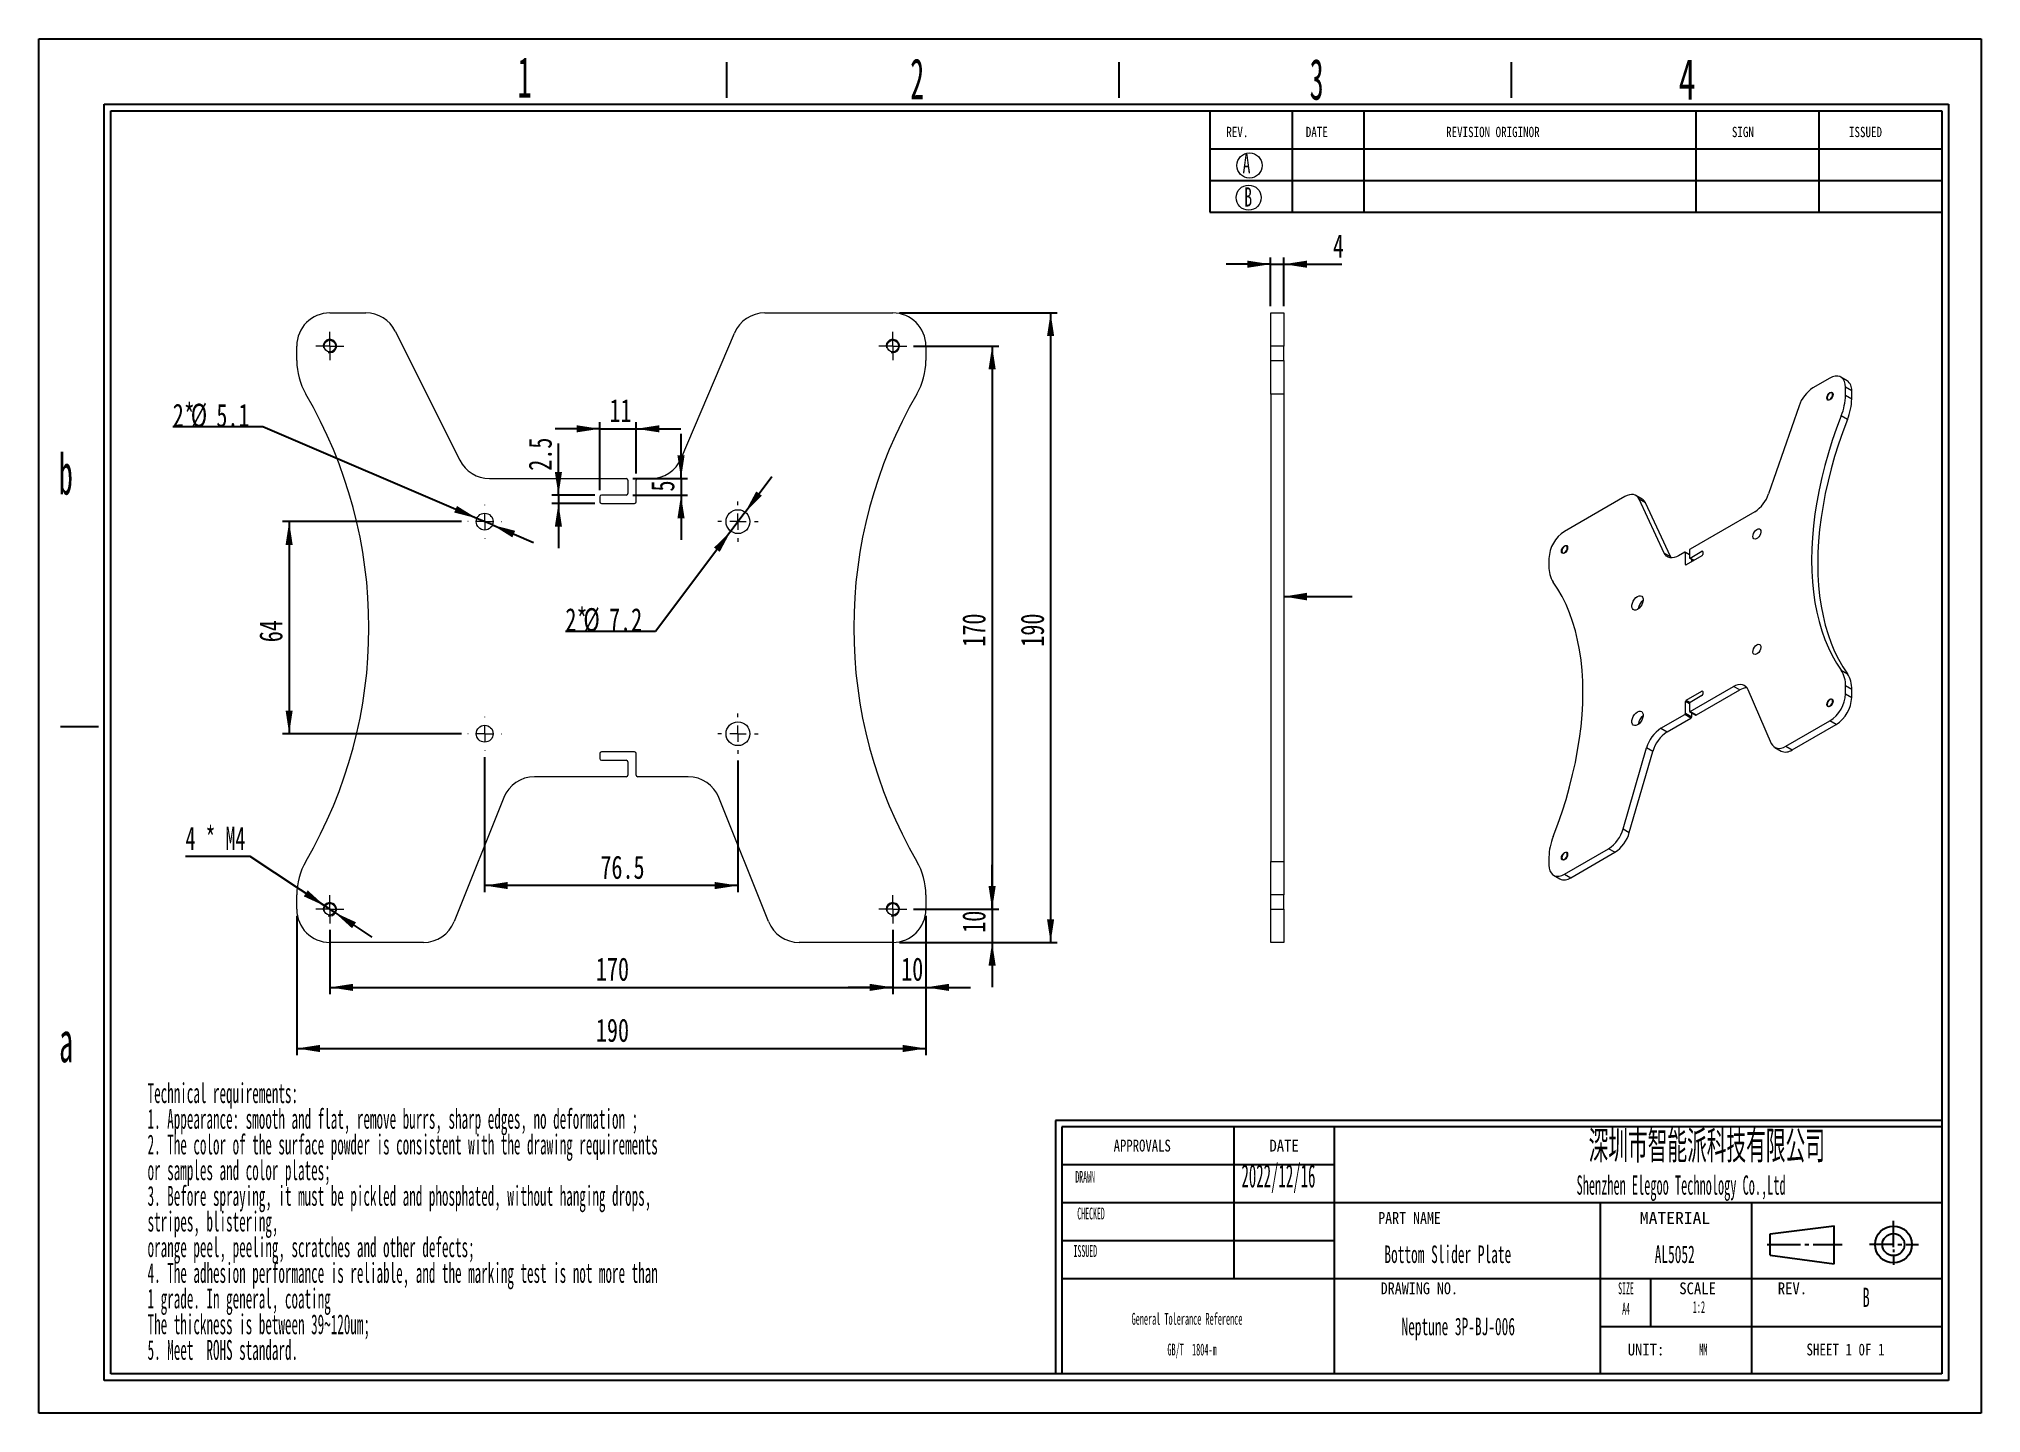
# Model space of a CAD drawing. Header units: millimetres. Extents: x 2 to 295, y 1 to 209.
import ezdxf

# ---------------------------------------------------------------- set-up
doc = ezdxf.new("R2010")
doc.units = ezdxf.units.MM
doc.linetypes.add('CENTER', pattern=[10.16, 6.35, -1.27, 1.27, -1.27])
doc.layers.add('DIM', color=5, linetype='Continuous')
doc.layers.add('SLD-0', color=179, linetype='Continuous')
doc.layers.add('中心线', color=1, linetype='CENTER', lineweight=15)
doc.styles.add('SLDTEXTSTYLE0', font='TXT', dxfattribs={"width": 0.484})
doc.styles.add('SLDTEXTSTYLE1', font='TXT', dxfattribs={"width": 0.56})
doc.styles.add('SLDTEXTSTYLE10', font='TXT', dxfattribs={"width": 1.089})
doc.styles.add('SLDTEXTSTYLE11', font='TXT', dxfattribs={"width": 0.56, "bigfont": 'bigfont'})
doc.styles.add('SLDTEXTSTYLE12', font='TXT', dxfattribs={"width": 0.805625})
doc.styles.add('SLDTEXTSTYLE13', font='TXT', dxfattribs={"width": 0.7})
doc.styles.add('SLDTEXTSTYLE14', font='TXT', dxfattribs={"width": 0.633333})
doc.styles.add('SLDTEXTSTYLE2', font='TXT', dxfattribs={"width": 0.469})
doc.styles.add('SLDTEXTSTYLE3', font='TXT', dxfattribs={"width": 0.40535})
doc.styles.add('SLDTEXTSTYLE4', font='TXT', dxfattribs={"width": 0.6})
doc.styles.add('SLDTEXTSTYLE5', font='TXT', dxfattribs={"width": 0.5025})
doc.styles.add('SLDTEXTSTYLE6', font='TXT', dxfattribs={"width": 0.9075})
doc.styles.add('SLDTEXTSTYLE7', font='TXT', dxfattribs={"width": 0.870455})
doc.styles.add('SLDTEXTSTYLE8', font='TXT', dxfattribs={"width": 0.7865})
doc.styles.add('SLDTEXTSTYLE9', font='TXT', dxfattribs={"width": 0.862222})
doc.dimstyles.new('SLDDIMSTYLE0', dxfattribs={"dimtxt": 3.5, "dimasz": 3.5, "dimexe": 0, "dimexo": 0.0625, "dimgap": 0.875, "dimtad": 2, "dimlfac": 2, "dimrnd": 1e-09, "dimzin": 12, "dimdsep": 46, "dimtxsty": 'SLDTEXTSTYLE2', "dimsah": 1, "dimcen": 0.09, "dimadec": 0, "dimazin": 3, "dimtfac": 1, "dimtofl": 0, "dimtmove": 0, "dimatfit": 3, "dimfxl": 0, "dimfrac": 2, "dimtolj": 1, "dimtzin": 12, "dimarcsym": 0})
doc.dimstyles.new('SLDDIMSTYLE1', dxfattribs={"dimtxt": 3.5, "dimasz": 3.5, "dimexe": 0, "dimexo": 0.0625, "dimgap": 0.875, "dimtad": 2, "dimlfac": 2, "dimrnd": 1e-09, "dimzin": 12, "dimdsep": 46, "dimtxsty": 'SLDTEXTSTYLE2', "dimsah": 1, "dimcen": 0.09, "dimadec": 0, "dimazin": 3, "dimtfac": 1, "dimtmove": 0, "dimatfit": 0, "dimfxl": 0, "dimfrac": 2, "dimtolj": 1, "dimtzin": 12, "dimarcsym": 0})
doc.dimstyles.new('SLDDIMSTYLE2', dxfattribs={"dimtxt": 3.5, "dimasz": 3.5, "dimexe": 0, "dimexo": 0.0625, "dimgap": 0.875, "dimtad": 0, "dimtih": 1, "dimtoh": 1, "dimlfac": 2, "dimrnd": 1e-09, "dimzin": 12, "dimdsep": 46, "dimtxsty": 'SLDTEXTSTYLE2', "dimsah": 1, "dimcen": 0, "dimadec": 0, "dimazin": 3, "dimtfac": 1, "dimtmove": 0, "dimatfit": 3, "dimfxl": 0, "dimfrac": 2, "dimtolj": 1, "dimtzin": 12, "dimarcsym": 0})
doc.dimstyles.new('SLDDIMSTYLE3', dxfattribs={"dimtxt": 3.5, "dimasz": 3.5, "dimexe": 0, "dimexo": 0.0625, "dimgap": 0.875, "dimtad": 0, "dimtih": 1, "dimtoh": 1, "dimlfac": 2, "dimrnd": 1e-09, "dimzin": 12, "dimdsep": 46, "dimtxsty": 'SLDTEXTSTYLE2', "dimsah": 1, "dimcen": 0, "dimadec": 0, "dimazin": 3, "dimtfac": 1, "dimtmove": 0, "dimatfit": 3, "dimfxl": 0, "dimfrac": 2, "dimtolj": 1, "dimtzin": 12, "dimarcsym": 0})
doc.dimstyles.new('SLDDIMSTYLE5', dxfattribs={"dimtxt": 0.18, "dimasz": 3.5, "dimexe": 0, "dimexo": 0.0625, "dimgap": 0, "dimtad": 0, "dimtih": 1, "dimtoh": 1, "dimdec": 0, "dimrnd": 1e-09, "dimzin": 0, "dimdsep": 46, "dimtxsty": 'Standard', "dimsah": 1, "dimcen": 0.09, "dimadec": 0, "dimazin": 0, "dimtfac": 3.5, "dimtdec": 0, "dimtofl": 0, "dimtmove": 0, "dimatfit": 3, "dimfxl": 0, "dimfrac": 2, "dimtolj": 1, "dimtzin": 0, "dimarcsym": 0})

# ---------------------------------------------------------------- blocks, each defined once
blk = doc.blocks.new('SW_NOTE_0')
at = {"layer": 'SLD-0', "color": 0, "char_height": 3, "attachment_point": 1, "style": 'SLDTEXTSTYLE0'}
for s, insert in [('Technical requirements:', (0, 3.87)), ('1. Appearance: smooth and flat, remove burrs, sharp edges, no deformation ;', (0, -0.01)), ('2. The color of the surface powder is consistent with the drawing requirements', (0, -3.88)), ('or samples and color plates;', (0, -7.76)), ('3. Before spraying, it must be pickled and phosphated, without hanging drops,', (0, -11.63)), ('stripes, blistering,', (0, -15.51)), ('orange peel, peeling, scratches and other defects;', (0, -19.38)), ('4. The adhesion performance is reliable, and the marking test is not more than', (0, -23.26)), ('1 grade. In general, coating', (0, -27.13)), ('The thickness is between 39~120um;', (0, -31.01)), ('5. Meet  ROHS standard.', (0, -34.88))]:
    blk.add_mtext(s, dxfattribs=dict(at, insert=insert))
blk = doc.blocks.new('SW_NOTE_1')
at = {"layer": 'SLD-0', "color": 0, "char_height": 1.7927, "attachment_point": 2, "style": 'SLDTEXTSTYLE0'}
for s, insert in [('General Tolerance Reference', (12.75, 2.31)), ('GB/T  1804-m', (13.51, -2.32))]:
    blk.add_mtext(s, dxfattribs=dict(at, insert=insert))
blk = doc.blocks.new('_D')
at = {"layer": 'DIM'}
for p, q in [((133.88, 162.32), (146.76, 162.32)), ((145.76, 162.32), (145.76, 77.32)), ((133.88, 77.32), (146.76, 77.32))]:
    blk.add_line(p, q, dxfattribs=at)
for points in [[(145.76, 162.32), (145.22, 158.82), (146.3, 158.82)], [(145.76, 77.32), (146.3, 80.82), (145.22, 80.82)]]:
    blk.add_solid(points, dxfattribs=at)
at = {"layer": 'DIM', "insert": (141.25, 116.95), "char_height": 3.5, "attachment_point": 1, "rotation": 90, "style": 'SLDTEXTSTYLE13'}
blk.add_mtext('170', dxfattribs=at)
blk = doc.blocks.new('_D_1')
at = {"layer": 'DIM'}
for p, q in [((45.76, 74.2), (45.76, 64.54)), ((130.76, 74.2), (130.76, 64.54)), ((45.76, 65.54), (130.76, 65.54))]:
    blk.add_line(p, q, dxfattribs=at)
for points in [[(45.76, 65.54), (49.26, 65), (49.26, 66.08)], [(130.76, 65.54), (127.26, 66.08), (127.26, 65)]]:
    blk.add_solid(points, dxfattribs=at)
at = {"layer": 'DIM', "insert": (85.93, 70.05), "char_height": 3.5, "attachment_point": 1, "style": 'SLDTEXTSTYLE13'}
blk.add_mtext('170', dxfattribs=at)
blk = doc.blocks.new('_D_2')
at = {"layer": 'DIM'}
for p, q in [((40.76, 76.32), (40.76, 55.32)), ((135.76, 76.32), (135.76, 55.32)), ((40.76, 56.32), (135.76, 56.32))]:
    blk.add_line(p, q, dxfattribs=at)
for points in [[(40.76, 56.32), (44.26, 55.78), (44.26, 56.86)], [(135.76, 56.32), (132.26, 56.86), (132.26, 55.78)]]:
    blk.add_solid(points, dxfattribs=at)
at = {"layer": 'DIM', "insert": (85.93, 60.83), "char_height": 3.5, "attachment_point": 1, "style": 'SLDTEXTSTYLE13'}
blk.add_mtext('190', dxfattribs=at)
blk = doc.blocks.new('_D_3')
at = {"layer": 'DIM'}
for p, q in [((131.76, 167.32), (155.59, 167.32)), ((154.59, 167.32), (154.59, 72.32)), ((131.76, 72.32), (155.59, 72.32))]:
    blk.add_line(p, q, dxfattribs=at)
for points in [[(154.59, 167.32), (154.05, 163.82), (155.13, 163.82)], [(154.59, 72.32), (155.13, 75.82), (154.05, 75.82)]]:
    blk.add_solid(points, dxfattribs=at)
at = {"layer": 'DIM', "insert": (150.08, 116.95), "char_height": 3.5, "attachment_point": 1, "rotation": 90, "style": 'SLDTEXTSTYLE13'}
blk.add_mtext('190', dxfattribs=at)
blk = doc.blocks.new('_D_4')
at = {"layer": 'DIM'}
for p, q in [((80.27, 139.82), (80.27, 147.59)), ((85.76, 139.82), (79.27, 139.82)), ((85.76, 138.57), (79.27, 138.57)), ((80.27, 139.82), (80.27, 138.57)), ((80.27, 138.57), (80.27, 131.84))]:
    blk.add_line(p, q, dxfattribs=at)
for points in [[(80.27, 139.82), (80.81, 143.32), (79.73, 143.32)], [(80.27, 138.57), (79.73, 135.07), (80.81, 135.07)]]:
    blk.add_solid(points, dxfattribs=at)
at = {"layer": 'DIM', "insert": (75.76, 143.5), "char_height": 3.5, "attachment_point": 1, "rotation": 90, "style": 'SLDTEXTSTYLE13'}
blk.add_mtext('2.5', dxfattribs=at)
blk = doc.blocks.new('_D_5')
at = {"layer": 'DIM'}
for p, q in [((135.76, 76.32), (135.76, 64.54)), ((130.76, 74.2), (130.76, 64.54)), ((130.76, 65.54), (124.03, 65.54)), ((130.76, 65.54), (135.76, 65.54)), ((135.76, 65.54), (142.49, 65.54))]:
    blk.add_line(p, q, dxfattribs=at)
for points in [[(130.76, 65.54), (127.26, 66.08), (127.26, 65)], [(135.76, 65.54), (139.26, 65), (139.26, 66.08)]]:
    blk.add_solid(points, dxfattribs=at)
at = {"layer": 'DIM', "insert": (132.03, 70.05), "char_height": 3.5, "attachment_point": 1, "style": 'SLDTEXTSTYLE13'}
blk.add_mtext('10', dxfattribs=at)
blk = doc.blocks.new('_D_6')
at = {"layer": 'DIM'}
for p, q in [((145.76, 77.32), (145.76, 84.05)), ((133.88, 77.32), (146.76, 77.32)), ((145.76, 77.32), (145.76, 72.32)), ((131.76, 72.32), (146.76, 72.32)), ((145.76, 72.32), (145.76, 65.59))]:
    blk.add_line(p, q, dxfattribs=at)
for points in [[(145.76, 77.32), (146.3, 80.82), (145.22, 80.82)], [(145.76, 72.32), (145.22, 68.82), (146.3, 68.82)]]:
    blk.add_solid(points, dxfattribs=at)
at = {"layer": 'DIM', "insert": (141.25, 73.78), "char_height": 3.5, "attachment_point": 1, "rotation": 90, "style": 'SLDTEXTSTYLE13'}
blk.add_mtext('10', dxfattribs=at)
blk = doc.blocks.new('_D_7')
at = {"layer": 'DIM'}
for p, q in [((86.51, 149.83), (79.78, 149.83)), ((86.51, 140.57), (86.51, 150.83)), ((86.51, 149.83), (92.01, 149.83)), ((92.01, 143.07), (92.01, 150.83)), ((92.01, 149.83), (98.74, 149.83))]:
    blk.add_line(p, q, dxfattribs=at)
for points in [[(86.51, 149.83), (83.01, 150.37), (83.01, 149.29)], [(92.01, 149.83), (95.51, 149.29), (95.51, 150.37)]]:
    blk.add_solid(points, dxfattribs=at)
at = {"layer": 'DIM', "insert": (87.98, 154.34), "char_height": 3.5, "attachment_point": 1, "style": 'SLDTEXTSTYLE13'}
blk.add_mtext('11', dxfattribs=at)
blk = doc.blocks.new('_D_8')
at = {"layer": 'DIM'}
for p, q in [((98.78, 142.32), (98.78, 149.05)), ((91.51, 142.32), (99.78, 142.32)), ((98.78, 142.32), (98.78, 139.82)), ((91.51, 139.82), (99.78, 139.82)), ((98.78, 139.82), (98.78, 133.09))]:
    blk.add_line(p, q, dxfattribs=at)
for points in [[(98.78, 142.32), (99.32, 145.82), (98.24, 145.82)], [(98.78, 139.82), (98.24, 136.32), (99.32, 136.32)]]:
    blk.add_solid(points, dxfattribs=at)
at = {"layer": 'DIM', "insert": (94.27, 140.37), "char_height": 3.5, "attachment_point": 1, "rotation": 90, "style": 'SLDTEXTSTYLE13'}
blk.add_mtext('5', dxfattribs=at)
blk = doc.blocks.new('_D_9')
at = {"layer": 'DIM'}
for p, q in [((33.72, 85.28), (23.96, 85.28)), ((45.03, 77.8), (33.72, 85.28)), ((46.49, 76.84), (45.03, 77.8)), ((46.49, 76.84), (52.1, 73.13))]:
    blk.add_line(p, q, dxfattribs=at)
for points in [[(45.03, 77.8), (42.41, 80.18), (41.81, 79.28)], [(46.49, 76.84), (49.11, 74.46), (49.71, 75.36)]]:
    blk.add_solid(points, dxfattribs=at)
at = {"layer": 'DIM', "insert": (23.96, 89.79), "char_height": 3.5, "attachment_point": 1, "style": 'SLDTEXTSTYLE14'}
blk.add_mtext('4 * M4', dxfattribs=at)
blk = doc.blocks.new('_D_10')
at = {"layer": 'DIM'}
for p, q in [((65.61, 135.82), (38.61, 135.82)), ((39.61, 135.82), (39.61, 103.82)), ((65.61, 103.82), (38.61, 103.82))]:
    blk.add_line(p, q, dxfattribs=at)
for points in [[(39.61, 135.82), (39.07, 132.32), (40.14, 132.32)], [(39.61, 103.82), (40.14, 107.32), (39.07, 107.32)]]:
    blk.add_solid(points, dxfattribs=at)
at = {"layer": 'DIM', "insert": (35.09, 117.63), "char_height": 3.5, "attachment_point": 1, "rotation": 90, "style": 'SLDTEXTSTYLE13'}
blk.add_mtext('64', dxfattribs=at)
blk = doc.blocks.new('_D_11')
at = {"layer": 'DIM'}
for p, q in [((69.13, 100.3), (69.13, 79.91)), ((107.38, 99.77), (107.38, 79.91)), ((107.38, 80.91), (69.13, 80.91))]:
    blk.add_line(p, q, dxfattribs=at)
for points in [[(69.13, 80.91), (72.63, 80.37), (72.63, 81.45)], [(107.38, 80.91), (103.88, 81.45), (103.88, 80.37)]]:
    blk.add_solid(points, dxfattribs=at)
at = {"layer": 'DIM', "insert": (86.61, 85.42), "char_height": 3.5, "attachment_point": 1, "style": 'SLDTEXTSTYLE13'}
blk.add_mtext('76.5', dxfattribs=at)
blk = doc.blocks.new('_D_12')
at = {"layer": 'DIM'}
for p, q in [((35.65, 150.11), (22.03, 150.11)), ((67.96, 136.32), (35.65, 150.11)), ((70.31, 135.32), (67.96, 136.32)), ((70.31, 135.32), (76.5, 132.68))]:
    blk.add_line(p, q, dxfattribs=at)
for points in [[(67.96, 136.32), (64.95, 138.19), (64.53, 137.2)], [(70.31, 135.32), (73.31, 133.45), (73.74, 134.44)]]:
    blk.add_solid(points, dxfattribs=at)
at = {"layer": 'DIM', "char_height": 3.5, "attachment_point": 1, "style": 'SLDTEXTSTYLE13'}
for s, insert in [('2*', (22.03, 153.62)), ('%%c', (24.75, 153.62)), ('5.1', (28.62, 153.62))]:
    blk.add_mtext(s, dxfattribs=dict(at, insert=insert))
blk = doc.blocks.new('_D_13')
at = {"layer": 'DIM'}
for p, q in [((108.46, 137.26), (112.51, 142.64)), ((108.46, 137.26), (106.3, 134.38)), ((106.3, 134.38), (94.94, 119.26)), ((94.94, 119.26), (81.32, 119.26))]:
    blk.add_line(p, q, dxfattribs=at)
for points in [[(108.46, 137.26), (111, 139.74), (110.14, 140.38)], [(106.3, 134.38), (103.77, 131.91), (104.63, 131.26)]]:
    blk.add_solid(points, dxfattribs=at)
at = {"layer": 'DIM', "char_height": 3.5, "attachment_point": 1, "style": 'SLDTEXTSTYLE13'}
for s, insert in [('2*', (81.32, 122.77)), ('%%c', (84.04, 122.77)), ('7.2', (87.91, 122.77))]:
    blk.add_mtext(s, dxfattribs=dict(at, insert=insert))
blk = doc.blocks.new('SW_CENTERMARKSYMBOL_0')
at = {"layer": '中心线', "color": 0}
for p, q in [((-1.25, 0), (-2.125, 0)), ((0, 0), (-1.25, 0)), ((0, 1.25), (0, 2.125)), ((0, 0), (0, 1.25)), ((0, 0), (0, -1.25)), ((0, 0), (1.25, 0)), ((1.25, 0), (2.125, 0)), ((0, -1.25), (0, -2.125))]:
    blk.add_line(p, q, dxfattribs=at)
blk = doc.blocks.new('SW_CENTERMARKSYMBOL_1')
at = {"layer": '中心线', "color": 0}
for p, q in [((-1.25, 0), (-2.125, 0)), ((0, 0), (-1.25, 0)), ((0, 1.25), (0, 2.125)), ((0, 0), (0, 1.25)), ((0, 0), (0, -1.25)), ((0, 0), (1.25, 0)), ((1.25, 0), (2.125, 0)), ((0, -1.25), (0, -2.125))]:
    blk.add_line(p, q, dxfattribs=at)
blk = doc.blocks.new('SW_CENTERMARKSYMBOL_2')
at = {"layer": '中心线', "color": 0}
for p, q in [((-1.25, 0), (-2.125, 0)), ((0, 0), (-1.25, 0)), ((0, 1.25), (0, 2.125)), ((0, 0), (0, 1.25)), ((0, 0), (0, -1.25)), ((0, 0), (1.25, 0)), ((1.25, 0), (2.125, 0)), ((0, -1.25), (0, -2.125))]:
    blk.add_line(p, q, dxfattribs=at)
blk = doc.blocks.new('SW_CENTERMARKSYMBOL_3')
at = {"layer": '中心线', "color": 0}
for p, q in [((-1.25, 0), (-2.125, 0)), ((0, 0), (-1.25, 0)), ((0, 1.25), (0, 2.125)), ((0, 0), (0, 1.25)), ((0, 0), (0, -1.25)), ((0, 0), (1.25, 0)), ((1.25, 0), (2.125, 0)), ((0, -1.25), (0, -2.125))]:
    blk.add_line(p, q, dxfattribs=at)
blk = doc.blocks.new('SW_CENTERMARKSYMBOL_4')
at = {"layer": '中心线', "color": 0}
for p, q in [((-2.5, 0), (-2.525, 0)), ((0, 0), (-1.25, 0)), ((0, 2.5), (0, 2.525)), ((0, 0), (0, 1.25)), ((0, 0), (0, -1.25)), ((0, 0), (1.25, 0)), ((2.5, 0), (2.525, 0)), ((0, -2.5), (0, -2.525))]:
    blk.add_line(p, q, dxfattribs=at)
blk = doc.blocks.new('SW_CENTERMARKSYMBOL_5')
at = {"layer": '中心线', "color": 0}
for p, q in [((-2.5, 0), (-2.525, 0)), ((0, 0), (-1.25, 0)), ((0, 2.5), (0, 2.525)), ((0, 0), (0, 1.25)), ((0, 0), (0, -1.25)), ((0, 0), (1.25, 0)), ((2.5, 0), (2.525, 0)), ((0, -2.5), (0, -2.525))]:
    blk.add_line(p, q, dxfattribs=at)
blk = doc.blocks.new('SW_CENTERMARKSYMBOL_6')
at = {"layer": '中心线', "color": 0}
for p, q in [((0, 2.5), (0, 3.05)), ((-2.5, 0), (-3.05, 0)), ((0, 0), (-1.25, 0)), ((0, 0), (0, 1.25)), ((0, 0), (0, -1.25)), ((0, 0), (1.25, 0)), ((2.5, 0), (3.05, 0)), ((0, -2.5), (0, -3.05))]:
    blk.add_line(p, q, dxfattribs=at)
blk = doc.blocks.new('SW_CENTERMARKSYMBOL_7')
at = {"layer": '中心线', "color": 0}
for p, q in [((0, 2.5), (0, 3.05)), ((-2.5, 0), (-3.05, 0)), ((0, 0), (-1.25, 0)), ((0, 0), (0, 1.25)), ((0, 0), (0, -1.25)), ((0, 0), (1.25, 0)), ((2.5, 0), (3.05, 0)), ((0, -2.5), (0, -3.05))]:
    blk.add_line(p, q, dxfattribs=at)
blk = doc.blocks.new('_D_14')
at = {"layer": 'DIM'}
for p, q in [((187.82, 174.67), (181.09, 174.67)), ((187.82, 168.32), (187.82, 175.67)), ((187.82, 174.67), (189.82, 174.67)), ((189.82, 168.32), (189.82, 175.67)), ((189.82, 174.67), (198.58, 174.67))]:
    blk.add_line(p, q, dxfattribs=at)
for points in [[(187.82, 174.67), (184.32, 175.21), (184.32, 174.13)], [(189.82, 174.67), (193.32, 174.13), (193.32, 175.21)]]:
    blk.add_solid(points, dxfattribs=at)
at = {"layer": 'DIM', "insert": (197.22, 179.18), "char_height": 3.5, "attachment_point": 1, "style": 'SLDTEXTSTYLE13'}
blk.add_mtext('4', dxfattribs=at)

msp = doc.modelspace()

# ---------------------------------------------------------------- linework, layer by layer
at = {"color": 7, "linetype": 'Continuous', "lineweight": 15}
for p, q in [((45.7588, 167.3211), (51.1686, 167.3211)), ((111.4416, 167.3211), (130.7588, 167.3211)), ((187.8218, 167.3211), (189.8218, 167.3211)), ((187.8218, 162.3211), (187.8218, 167.3211)), ((189.8218, 167.3211), (189.8218, 162.3211)), ((55.6408, 164.5572), (65.3768, 145.0851)), ((98.8026, 145.3654), (106.84, 164.2768)), ((40.7588, 160.1211), (40.7588, 162.3211)), ((135.7588, 162.3211), (135.7588, 160.1211)), ((189.8218, 162.3211), (187.8218, 162.3211)), ((187.8218, 160.1211), (187.8218, 162.3211)), ((189.8218, 160.1211), (189.8218, 162.3211)), ((187.8218, 160.1211), (189.8218, 160.1211)), ((187.8218, 155.0836), (187.8218, 160.1211)), ((189.8218, 160.1211), (189.8218, 155.0836)), ((272.2648, 157.4727), (269.7146, 156.0005)), ((274.8742, 157.0934), (273.9314, 157.6377)), ((274.6218, 154.914), (274.6218, 156.1116)), ((275.5647, 155.5673), (274.6218, 156.1116)), ((275.5647, 154.3697), (275.5647, 155.5673)), ((189.8218, 155.0836), (187.8218, 155.0836)), ((187.8218, 155.0836), (187.8218, 84.5586)), ((189.8218, 155.0836), (189.8218, 84.5586)), ((267.6064, 153.2789), (263.0168, 140.0295)), ((274.6218, 154.914), (275.5647, 154.3697)), ((274.9228, 151.257), (273.98, 151.8012)), ((69.849, 142.3211), (90.5088, 142.3211)), ((90.7588, 142.0711), (90.7588, 140.0711)), ((92.0088, 138.8211), (92.0088, 142.0711)), ((92.2588, 142.3211), (94.201, 142.3211)), ((86.5088, 139.5711), (86.5088, 138.8211)), ((90.5088, 139.8211), (86.7588, 139.8211)), ((86.7588, 138.5711), (91.7588, 138.5711)), ((241.3016, 139.598), (232.1954, 134.3411)), ((243.911, 139.2188), (242.9682, 139.763)), ((247.2597, 131.0857), (243.4709, 139.1931)), ((244.4137, 138.6488), (243.4709, 139.1931)), ((248.2025, 130.5415), (244.4137, 138.6488)), ((260.9086, 137.3079), (251.1695, 131.6856)), ((229.8384, 130.2586), (229.8384, 129.061)), ((247.2597, 131.0857), (248.2025, 130.5415)), ((248.2025, 130.5415), (248.3019, 130.3615)), ((250.3445, 131.2093), (249.429, 130.6808)), ((251.0516, 130.8575), (250.4278, 131.2176)), ((250.4624, 129.3721), (250.4624, 131.1413)), ((252.9372, 130.6647), (250.5802, 129.3041)), ((251.0516, 131.4815), (251.0516, 130.3927)), ((251.0861, 130.3164), (251.71, 129.9563)), ((251.1695, 130.3247), (252.9372, 131.3452)), ((251.4052, 129.7803), (251.4052, 130.1323)), ((253.0551, 131.2771), (253.0551, 130.8689)), ((273.98, 113.4102), (274.9228, 112.8659)), ((250.4624, 106.9172), (250.4624, 108.6864)), ((250.5802, 108.8905), (252.9372, 110.2512)), ((251.1695, 107.1894), (257.7054, 110.9625)), ((252.9372, 109.5708), (251.1695, 108.5503)), ((252.1123, 106.6451), (258.6482, 110.4182)), ((253.0551, 110.1832), (253.0551, 109.7749)), ((258.6482, 110.4182), (257.7054, 110.9625)), ((259.8939, 110.5149), (263.4226, 102.3649)), ((274.6218, 109.8409), (274.6218, 111.0385)), ((275.5647, 110.4942), (274.6218, 111.0385)), ((274.6218, 109.8409), (275.5647, 109.2966)), ((275.5647, 109.2966), (275.5647, 110.4942)), ((246.7548, 104.6408), (250.3445, 106.7131)), ((247.6977, 104.0966), (251.2873, 106.1688)), ((251.2873, 106.1688), (250.3445, 106.7131)), ((250.4624, 106.9172), (251.4052, 106.373)), ((251.0516, 108.3461), (251.0516, 107.2574)), ((251.0861, 107.1811), (252.029, 106.6368)), ((251.1695, 107.1894), (252.1123, 106.6451)), ((251.4052, 106.373), (251.4052, 106.9969)), ((265.611, 101.9173), (272.2648, 105.7584)), ((273.2076, 105.2142), (272.2648, 105.7584)), ((246.7548, 104.6408), (247.6977, 104.0966)), ((266.5538, 101.373), (273.2076, 105.2142)), ((86.5088, 100.8211), (86.5088, 100.0711)), ((91.7588, 101.0711), (86.7588, 101.0711)), ((86.7588, 99.8211), (90.5088, 99.8211)), ((92.0088, 97.5711), (92.0088, 100.8211)), ((241.0377, 89.4423), (244.5664, 101.6665)), ((241.9805, 88.8981), (245.5092, 101.1223)), ((245.5092, 101.1223), (244.5664, 101.6665)), ((263.9445, 101.7522), (264.8873, 101.208)), ((265.611, 101.9173), (266.5538, 101.373)), ((90.5088, 97.3211), (76.644, 97.3211)), ((90.7588, 99.5711), (90.7588, 97.5711)), ((99.8736, 97.3211), (92.2588, 97.3211)), ((72.0016, 94.1781), (64.516, 75.4642)), ((112.0016, 75.4642), (104.516, 94.1781)), ((241.0377, 89.4423), (241.9805, 88.8981)), ((229.8384, 85.1856), (229.8384, 83.988)), ((232.1954, 82.6269), (238.8492, 86.468)), ((233.1382, 82.0826), (239.792, 85.9237)), ((239.792, 85.9237), (238.8492, 86.468)), ((187.8218, 84.5586), (189.8218, 84.5586)), ((187.8218, 79.5211), (187.8218, 84.5586)), ((189.8218, 84.5586), (189.8218, 79.5211)), ((230.5289, 82.4618), (231.4717, 81.9176)), ((232.1954, 82.6269), (233.1382, 82.0826)), ((40.7588, 77.3211), (40.7588, 79.5211)), ((135.7588, 79.5211), (135.7588, 77.3211)), ((189.8218, 79.5211), (187.8218, 79.5211)), ((187.8218, 77.3211), (187.8218, 79.5211)), ((189.8218, 77.3211), (189.8218, 79.5211)), ((187.8218, 77.3211), (189.8218, 77.3211)), ((187.8218, 72.3211), (187.8218, 77.3211)), ((189.8218, 77.3211), (189.8218, 72.3211)), ((59.8736, 72.3211), (45.7588, 72.3211)), ((130.7588, 72.3211), (116.644, 72.3211)), ((189.8218, 72.3211), (187.8218, 72.3211))]:
    msp.add_line(p, q, dxfattribs=at)
at = {"color": 8, "linetype": 'Continuous', "lineweight": 15}
for p, q in [((251.0516, 130.8011), (250.4624, 131.1413)), ((250.4624, 129.3721), (250.5802, 129.3041)), ((251.1695, 130.3247), (251.7588, 129.9845)), ((253.0551, 131.2772), (252.9372, 131.3452)), ((251.0516, 108.3462), (250.4624, 108.6864)), ((250.5802, 108.8905), (251.1696, 108.5503)), ((253.0551, 110.1832), (252.9372, 110.2512))]:
    msp.add_line(p, q, dxfattribs=at)
at = {"color": 7, "linetype": 'Continuous', "lineweight": 15, "flags": 128}
for points in [[(274.6218, 156.1116), (274.586, 156.5635), (274.4797, 156.9604), (274.3061, 157.2902), (274.0704, 157.5428), (273.7799, 157.7105), (273.4433, 157.7884), (273.071, 157.7739), (272.6741, 157.6676), (272.2648, 157.4727)], [(272.2648, 154.2746), (272.4227, 154.4019), (272.5565, 154.5824), (272.6459, 154.7886), (272.6773, 154.989), (272.6459, 155.1531), (272.5565, 155.2561), (272.4227, 155.2821), (272.2648, 155.2272), (272.107, 155.0998), (271.9732, 154.9193), (271.8837, 154.7132), (271.8523, 154.5128), (271.8837, 154.3486), (271.9732, 154.2457), (272.107, 154.2197), (272.2648, 154.2746)], [(273.98, 151.8012), (273.2765, 149.9288), (272.6295, 148.0548), (272.0404, 146.1826), (271.5101, 144.3161), (271.0397, 142.4587), (270.6303, 140.6141), (270.2824, 138.7858), (269.9969, 136.9775), (269.7743, 135.1925), (269.6149, 133.4343), (269.5192, 131.7064), (269.4873, 130.0121), (269.5192, 128.3547), (269.6149, 126.7373), (269.7743, 125.1631), (269.9969, 123.6352), (270.2824, 122.1565), (270.6303, 120.7298), (271.0397, 119.358), (271.5101, 118.0436), (272.0404, 116.7893), (272.6295, 115.5975), (273.2765, 114.4704), (273.98, 113.4102)], [(274.9228, 151.257), (274.2193, 149.3846), (273.5724, 147.5105), (272.9832, 145.6383), (272.4529, 143.7718), (271.9826, 141.9144), (271.5731, 140.0698), (271.2252, 138.2415), (270.9397, 136.4332), (270.7171, 134.6482), (270.5577, 132.8901), (270.462, 131.1622), (270.4301, 129.4678), (270.462, 127.8104), (270.5577, 126.193), (270.7171, 124.6188), (270.9397, 123.0909), (271.2252, 121.6122), (271.5731, 120.1855), (271.9826, 118.8137), (272.4529, 117.4994), (272.9832, 116.2451), (273.5724, 115.0532), (274.2193, 113.9261), (274.9228, 112.8659)], [(243.4709, 139.1931), (243.3135, 139.4556), (243.1133, 139.6632), (242.8745, 139.8114), (242.6021, 139.897), (242.3021, 139.9182), (241.9807, 139.8746), (241.6448, 139.7671), (241.3016, 139.598)], [(232.1954, 131.143), (232.3533, 131.2704), (232.4871, 131.4509), (232.5765, 131.657), (232.6079, 131.8574), (232.5765, 132.0216), (232.4871, 132.1245), (232.3533, 132.1505), (232.1954, 132.0956), (232.0376, 131.9682), (231.9038, 131.7877), (231.8144, 131.5816), (231.783, 131.3812), (231.8144, 131.217), (231.9038, 131.1141), (232.0376, 131.0881), (232.1954, 131.143)], [(261.2457, 134.6582), (261.4409, 134.7333), (261.6149, 134.725), (261.7489, 134.6342), (261.8284, 134.4709), (261.8447, 134.2526), (261.7962, 134.0031), (261.6879, 133.7493), (261.5318, 133.5189), (261.3447, 133.3367), (261.1468, 133.2224), (260.9597, 133.1886), (260.8035, 133.2388), (260.6953, 133.3676), (260.6468, 133.561), (260.6631, 133.7982), (260.7426, 134.0533), (260.8766, 134.2987), (261.0506, 134.5079), (261.2457, 134.6582)], [(249.429, 130.6808), (249.0858, 130.5117), (248.7499, 130.4042), (248.4285, 130.3606), (248.1285, 130.3818), (247.8561, 130.4675), (247.6173, 130.6156), (247.4171, 130.8232), (247.2597, 131.0857)], [(230.4802, 88.2983), (231.1837, 90.1707), (231.8307, 92.0448), (232.4199, 93.9169), (232.9502, 95.7835), (233.4205, 97.6409), (233.83, 99.4855), (234.1778, 101.3137), (234.4633, 103.1221), (234.686, 104.9071), (234.8453, 106.6652), (234.941, 108.3931), (234.973, 110.0874), (234.941, 111.7449), (234.8453, 113.3623), (234.686, 114.9364), (234.4633, 116.4644), (234.1778, 117.9431), (233.83, 119.3697), (233.4205, 120.7416), (232.9502, 122.0559), (232.4199, 123.3102), (231.8307, 124.5021), (231.1837, 125.6292), (230.4802, 126.6893)], [(243.2145, 124.5348), (243.4536, 124.6331), (243.6733, 124.6441), (243.8558, 124.5668), (243.9864, 124.4076), (244.0544, 124.1792), (244.0544, 123.9004), (243.9864, 123.5935), (243.8558, 123.2835), (243.6733, 122.9955), (243.4536, 122.7528), (243.2145, 122.5751), (242.9755, 122.4768), (242.7558, 122.4658), (242.5732, 122.5431), (242.4427, 122.7023), (242.3746, 122.9306), (242.3746, 123.2095), (242.4427, 123.5164), (242.5732, 123.8264), (242.7558, 124.1144), (242.9755, 124.3571), (243.2145, 124.5348)], [(261.2457, 117.2387), (261.4409, 117.3137), (261.6149, 117.3054), (261.7489, 117.2147), (261.8284, 117.0513), (261.8447, 116.8331), (261.7962, 116.5836), (261.6879, 116.3298), (261.5318, 116.0993), (261.3447, 115.9171), (261.1468, 115.8029), (260.9597, 115.7691), (260.8035, 115.8193), (260.6953, 115.9481), (260.6468, 116.1415), (260.6631, 116.3786), (260.7426, 116.6337), (260.8766, 116.8792), (261.0506, 117.0884), (261.2457, 117.2387)], [(257.7054, 110.9625), (258.0548, 111.1341), (258.3965, 111.2418), (258.7229, 111.2832), (259.0268, 111.2573), (259.3016, 111.1648), (259.541, 111.0077), (259.7399, 110.7895), (259.8939, 110.5149)], [(272.2648, 108.0039), (272.4227, 108.1313), (272.5565, 108.3118), (272.6459, 108.5179), (272.6773, 108.7183), (272.6459, 108.8825), (272.5565, 108.9854), (272.4227, 109.0114), (272.2648, 108.9565), (272.107, 108.8292), (271.9732, 108.6487), (271.8837, 108.4425), (271.8523, 108.2421), (271.8837, 108.078), (271.9732, 107.975), (272.107, 107.949), (272.2648, 108.0039)], [(243.2145, 107.1153), (243.4536, 107.2136), (243.6733, 107.2245), (243.8558, 107.1473), (243.9864, 106.988), (244.0544, 106.7597), (244.0544, 106.4808), (243.9864, 106.1739), (243.8558, 105.8639), (243.6733, 105.5759), (243.4536, 105.3332), (243.2145, 105.1556), (242.9755, 105.0572), (242.7558, 105.0463), (242.5732, 105.1235), (242.4427, 105.2828), (242.3746, 105.5111), (242.3746, 105.79), (242.4427, 106.0969), (242.5732, 106.4069), (242.7558, 106.6949), (242.9755, 106.9376), (243.2145, 107.1153)], [(263.4226, 102.3649), (263.5765, 102.0903), (263.7754, 101.872), (264.0149, 101.7149), (264.2896, 101.6224), (264.5935, 101.5966), (264.9199, 101.6379), (265.2616, 101.7456), (265.611, 101.9173)], [(232.1954, 84.8724), (232.3533, 84.9997), (232.4871, 85.1802), (232.5765, 85.3864), (232.6079, 85.5868), (232.5765, 85.7509), (232.4871, 85.8538), (232.3533, 85.8798), (232.1954, 85.825), (232.0376, 85.6976), (231.9038, 85.5171), (231.8144, 85.311), (231.783, 85.1105), (231.8144, 84.9464), (231.9038, 84.8435), (232.0376, 84.8175), (232.1954, 84.8724)], [(229.8384, 83.988), (229.8742, 83.536), (229.9806, 83.1391), (230.1542, 82.8094), (230.3899, 82.5568), (230.6804, 82.389), (231.0169, 82.3112), (231.3893, 82.3256), (231.7861, 82.4319), (232.1954, 82.6269)]]:
    msp.add_lwpolyline(points, dxfattribs=at)
at = {"color": 7, "linetype": 'Continuous', "lineweight": 0, "flags": 128}
for points in [[(271.7934, 154.4787), (271.8293, 154.7078), (271.9315, 154.9434), (272.0844, 155.1497), (272.2648, 155.2952), (272.4452, 155.3579), (272.5982, 155.3282), (272.7003, 155.2106), (272.7362, 155.023), (272.7003, 154.794), (272.5982, 154.5584), (272.4452, 154.3521), (272.2648, 154.2065), (272.0844, 154.1438), (271.9315, 154.1735), (271.8293, 154.2911), (271.7934, 154.4787)], [(231.724, 131.3472), (231.7599, 131.5762), (231.8621, 131.8118), (232.015, 132.0181), (232.1954, 132.1637), (232.3758, 132.2264), (232.5288, 132.1967), (232.631, 132.0791), (232.6668, 131.8914), (232.631, 131.6624), (232.5288, 131.4268), (232.3758, 131.2205), (232.1954, 131.075), (232.015, 131.0122), (231.8621, 131.042), (231.7599, 131.1596), (231.724, 131.3472)], [(271.7934, 108.2081), (271.8293, 108.4371), (271.9315, 108.6727), (272.0844, 108.879), (272.2648, 109.0246), (272.4452, 109.0873), (272.5982, 109.0576), (272.7003, 108.94), (272.7362, 108.7524), (272.7003, 108.5233), (272.5982, 108.2877), (272.4452, 108.0814), (272.2648, 107.9359), (272.0844, 107.8732), (271.9315, 107.9029), (271.8293, 108.0205), (271.7934, 108.2081)], [(231.724, 85.0765), (231.7599, 85.3056), (231.8621, 85.5412), (232.015, 85.7474), (232.1954, 85.893), (232.3758, 85.9557), (232.5288, 85.926), (232.631, 85.8084), (232.6668, 85.6208), (232.631, 85.3918), (232.5288, 85.1562), (232.3758, 84.9499), (232.1954, 84.8043), (232.015, 84.7416), (231.8621, 84.7713), (231.7599, 84.8889), (231.724, 85.0765)]]:
    msp.add_lwpolyline(points, dxfattribs=at)
at = {"color": 7, "linetype": 'Continuous', "lineweight": 15}
for centre, radius in [((45.7588, 162.3211), 0.875), ((130.7588, 162.3211), 0.875), ((69.1338, 135.8211), 1.275), ((107.3838, 135.8211), 1.8), ((107.3838, 103.8211), 1.8), ((69.1338, 103.8211), 1.275), ((45.7588, 77.3211), 0.875), ((130.7588, 77.3211), 0.875)]:
    msp.add_circle(centre, radius, dxfattribs=at)
for centre, radius, start, end in [((45.7588, 162.3211), 5, 90, 180), ((51.1686, 162.3211), 5, 26.565051, 90), ((111.4416, 162.3211), 5, 90, 156.974508), ((130.7588, 162.3211), 5, 0, 90), ((50.7588, 160.1211), 10, 180, 210.24842), ((125.7588, 160.1211), 10, 329.75158, 0), ((272.5054, 151.6614), 5.1591, 122.747959, 161.728526), ((273.8981, 155.7325), 1.6748, 354.337576, 54.350243), ((-18.3492, 119.8211), 70, 329.75158, 30.24842), ((194.8667, 119.8211), 70, 149.75158, 210.24842), ((265.9267, 155.0843), 8.6968, 337.820982, 358.877724), ((266.8695, 154.54), 8.6968, 337.820982, 358.877724), ((69.849, 147.3211), 5, 206.565051, 270), ((94.201, 147.3211), 5, 270, 336.974508), ((90.5088, 142.0711), 0.25, 0, 90), ((92.2588, 142.0711), 0.25, 90, 180), ((86.7588, 139.5711), 0.25, 90, 180), ((86.7588, 138.8211), 0.25, 180, 270), ((90.5088, 140.0711), 0.25, 270, 0), ((91.7588, 138.8211), 0.25, 270, 0), ((243.2745, 138.1507), 1.2433, 23.61751, 59.209036), ((258.1178, 141.6469), 5.1591, 302.747959, 341.728526), ((234.9342, 130.0383), 5.1005, 122.476398, 177.523602), ((233.9118, 128.8907), 4.077, 177.605123, 212.679788), ((250.3905, 131.1529), 0.0728, 350.785963, 129.203285), ((250.5342, 129.3605), 0.0728, 170.785963, 309.203285), ((251.1235, 130.3811), 0.0728, 170.785963, 309.203285), ((251.3075, 131.4698), 0.2561, 122.605478, 177.394522), ((252.9832, 131.2888), 0.0728, 350.785963, 129.203285), ((252.7992, 130.8805), 0.2561, 302.605478, 357.394522), ((245.1637, 122.4297), 1.8609, 126.488524, 173.516852), ((270.5484, 111.2089), 4.077, 357.605123, 32.679788), ((271.4912, 110.6646), 4.077, 357.605123, 32.679788), ((250.7182, 108.6748), 0.2561, 122.605478, 177.394522), ((251.3075, 108.3345), 0.2561, 122.605478, 177.394522), ((252.9832, 110.1948), 0.0728, 350.785963, 129.203285), ((252.7992, 109.7865), 0.2561, 302.605478, 357.394522), ((259.743, 108.7028), 2.035, 89.089635, 122.545091), ((269.5261, 110.0613), 5.1005, 302.476398, 357.523602), ((270.4689, 109.517), 5.1005, 302.476304, 357.523696), ((245.1637, 105.0101), 1.8609, 126.488524, 173.516852), ((250.2065, 106.9289), 0.2561, 302.605478, 357.394522), ((251.1235, 107.2458), 0.0728, 170.785963, 309.203285), ((251.1493, 106.3846), 0.2561, 302.605478, 357.394522), ((252.0635, 106.7132), 0.0838, 245.692881, 305.617577), ((249.577, 100.2721), 5.201, 122.862009, 164.448147), ((250.5198, 99.7278), 5.201, 122.862009, 164.448147), ((86.7588, 100.8211), 0.25, 90, 180), ((86.7588, 100.0711), 0.25, 180, 270), ((90.5088, 99.5711), 0.25, 0, 90), ((91.7588, 100.8211), 0.25, 0, 90), ((265.5804, 102.7056), 1.6502, 245.163637, 306.146821), ((76.644, 92.3211), 5, 90, 158.198591), ((90.5088, 97.5711), 0.25, 270, 0), ((92.2588, 97.5711), 0.25, 180, 270), ((99.8736, 92.3211), 5, 21.801409, 90), ((238.5336, 85.0152), 8.6968, 157.820982, 178.877724), ((236.0271, 90.8368), 5.201, 302.862009, 344.448147), ((236.9699, 90.2925), 5.201, 302.862009, 344.448147), ((50.7588, 79.5211), 10, 149.75158, 180), ((125.7588, 79.5211), 10, 0, 30.24842), ((232.167, 83.3938), 1.6317, 244.78089, 306.529568), ((45.7588, 77.3211), 5, 180, 270), ((130.7588, 77.3211), 5, 270, 0), ((59.8736, 77.3211), 5, 270, 338.198591), ((116.644, 77.3211), 5, 201.801409, 270)]:
    msp.add_arc(centre, radius, start, end, dxfattribs=at)
at = {"color": 7, "linetype": 'Continuous', "lineweight": 0}
for centre in [(45.7588, 162.3211), (130.7588, 162.3211), (45.7588, 77.3211), (130.7588, 77.3211)]:
    msp.add_arc(centre, 1, 255, 195, dxfattribs=at)
at = {"layer": 'SLD-0'}
for p, q in [((1.812, 208.6737), (295.1066, 208.6737)), ((1.812, 1.2938), (1.812, 208.6737)), ((295.1066, 208.6737), (295.1066, 1.2938)), ((12.6748, 7.2189), (12.6748, 197.811)), ((12.6748, 197.811), (289.1814, 197.811)), ((252.0174, 197.811), (252.0174, 182.5137)), ((270.5994, 197.811), (270.5994, 182.5137)), ((289.1814, 197.811), (289.1814, 7.2189)), ((289.1814, 7.2189), (12.6748, 7.2189)), ((295.1066, 1.2938), (1.812, 1.2938))]:
    msp.add_line(p, q, dxfattribs=at)
at = {"layer": 'SLD-0', "color": 6, "linetype": 'Continuous'}
for p, q in [((105.701, 199.786), (105.701, 205.1695)), ((164.9525, 199.786), (164.9525, 205.1695)), ((224.2039, 199.786), (224.2039, 205.1695)), ((11.6873, 6.2314), (11.6873, 198.7985)), ((11.6873, 198.7985), (290.1689, 198.7985)), ((290.1689, 198.7985), (290.1689, 6.2314)), ((10.8046, 104.8527), (5.0681, 104.8527)), ((290.1689, 6.2314), (11.6873, 6.2314))]:
    msp.add_line(p, q, dxfattribs=at)
at = {"layer": 'SLD-0', "color": 179, "linetype": 'Continuous'}
for p, q in [((178.6588, 197.811), (178.6588, 182.5137)), ((191.0502, 197.811), (191.0502, 182.5137)), ((201.8863, 197.811), (201.8863, 182.5137)), ((178.6588, 192.0745), (289.1814, 192.0745)), ((178.6588, 187.2941), (289.1814, 187.2941)), ((178.6588, 182.5137), (289.1814, 182.5137)), ((289.1814, 45.4622), (155.3299, 45.4622)), ((155.3299, 45.4622), (155.3299, 7.2189)), ((289.1814, 44.5061), (156.286, 44.5061)), ((156.286, 44.5061), (156.286, 7.2189)), ((182.2808, 44.5061), (182.2808, 21.5602)), ((197.3975, 44.5061), (197.3975, 7.2189)), ((197.3975, 38.7696), (156.286, 38.7696)), ((289.1814, 33.0331), (156.286, 33.0331)), ((237.553, 33.0331), (237.553, 7.2189)), ((260.499, 7.2189), (260.499, 33.0331)), ((263.2552, 28.3538), (272.8879, 29.5382)), ((272.8879, 23.8461), (272.8879, 29.5382)), ((281.8693, 26.3495), (281.8693, 30.3163)), ((197.3975, 27.2966), (156.286, 27.2966)), ((262.7856, 26.7328), (267.8301, 26.7328)), ((263.2552, 25.1064), (263.2552, 28.3538)), ((268.4607, 26.7328), (269.0912, 26.7328)), ((269.7218, 26.7328), (274.1357, 26.7328)), ((281.8693, 26.7328), (278.2684, 26.7328)), ((282.4999, 26.7328), (283.1304, 26.7328)), ((283.761, 26.7328), (285.6527, 26.7328)), ((263.2552, 25.1064), (272.8879, 23.8461)), ((281.8693, 25.9663), (281.8693, 25.5831)), ((281.8693, 25.1998), (281.8693, 23.6668)), ((289.1814, 21.5602), (156.286, 21.5602)), ((245.2016, 21.5602), (245.2016, 14.3895)), ((237.553, 14.3895), (289.1814, 14.3895))]:
    msp.add_line(p, q, dxfattribs=at)
at = {"layer": 'SLD-0', "lineweight": 0}
for centre in [(184.6221, 189.5636), (184.4994, 184.7149)]:
    msp.add_circle(centre, 1.8944, dxfattribs=at)
at = {"layer": 'SLD-0', "color": 179, "linetype": 'Continuous'}
for radius in [2.7714, 1.669]:
    msp.add_circle((281.8693, 26.7328), radius, dxfattribs=at)

# ---------------------------------------------------------------- block references
at = {"layer": 'SLD-0', "color": 5}
msp.add_blockref('SW_NOTE_0', (18.231, 47.213), dxfattribs=at)
at = {"layer": 'SLD-0', "color": 179}
msp.add_blockref('SW_NOTE_1', (162.4379, 14.1109), dxfattribs=at)
at = {"layer": '中心线'}
for name, p in [('SW_CENTERMARKSYMBOL_0', (45.7588, 162.3211)), ('SW_CENTERMARKSYMBOL_2', (130.7588, 162.3211)), ('SW_CENTERMARKSYMBOL_4', (69.1338, 135.8211)), ('SW_CENTERMARKSYMBOL_7', (107.3838, 135.8211)), ('SW_CENTERMARKSYMBOL_5', (69.1338, 103.8211)), ('SW_CENTERMARKSYMBOL_6', (107.3838, 103.8211)), ('SW_CENTERMARKSYMBOL_1', (45.7588, 77.3211)), ('SW_CENTERMARKSYMBOL_3', (130.7588, 77.3211))]:
    msp.add_blockref(name, p, dxfattribs=at)

# ---------------------------------------------------------------- texts
at = {"color": 7, "linetype": 'Continuous', "lineweight": 0, "insert": (183.4133, 38.8458), "char_height": 3.5, "attachment_point": 1, "style": 'SLDTEXTSTYLE2'}
msp.add_mtext('2022/12/16', dxfattribs=at)
at = {"layer": 'SLD-0'}
for s, insert, char_height, attachment_point, style in [('1', (74.111, 205.9712), 6.172, 1, 'SLDTEXTSTYLE5'), ('2', (133.3881, 205.7276), 6.172, 1, 'SLDTEXTSTYLE5'), ('3', (193.7066, 205.6655), 6.172, 1, 'SLDTEXTSTYLE5'), ('4', (249.4405, 205.6593), 6.172, 1, 'SLDTEXTSTYLE4'), ('A', (183.5778, 191.2862), 2.9034, 1, 'SLDTEXTSTYLE4'), ('B', (183.8319, 186.2712), 2.9034, 1, 'SLDTEXTSTYLE4'), ('b', (4.8346, 146.0918), 6.172, 1, 'SLDTEXTSTYLE5'), ('a', (4.8798, 60.4234), 6.172, 1, 'SLDTEXTSTYLE5'), ('\\M+1905B圳\\M+18E73\\M+19271\\M+1945C\\M+19468\\M+189C8\\M+18B5A\\M+1974C\\M+18CC0\\M+18CF6\\M+18E69', (253.6756, 43.9429), 4.82808, 2, 'SLDTEXTSTYLE11'), ('Bottom Slider Plate', (214.5699, 26.5924), 2.645833, 2, 'SLDTEXTSTYLE1'), ('AL5052', (248.8352, 26.5924), 2.64583, 2, 'SLDTEXTSTYLE1'), ('B', (277.1784, 20.2188), 2.9104, 1, 'SLDTEXTSTYLE1'), ('Neptune 3P-BJ-006', (216.1451, 15.6943), 2.645833, 2, 'SLDTEXTSTYLE1')]:
    msp.add_mtext(s, dxfattribs=dict(at, insert=insert, char_height=char_height, attachment_point=attachment_point, style=style))
at = {"layer": 'SLD-0', "color": 179}
for s, insert, char_height, attachment_point, style in [('REV.', (181.1288, 195.4001), 1.55363, 1, 'SLDTEXTSTYLE8'), ('DATE', (193.1265, 195.4001), 1.55363, 1, 'SLDTEXTSTYLE8'), ('REVISION ORIGINOR', (214.3082, 195.4001), 1.553633, 1, 'SLDTEXTSTYLE8'), ('SIGN', (257.4664, 195.4001), 1.55363, 1, 'SLDTEXTSTYLE8'), ('ISSUED', (275.1481, 195.4001), 1.55363, 1, 'SLDTEXTSTYLE8'), ('APPROVALS', (168.4266, 42.5627), 1.79265, 2, 'SLDTEXTSTYLE8'), ('DATE', (189.8496, 42.5627), 1.79265, 2, 'SLDTEXTSTYLE6'), ('DRAWN', (159.8036, 37.8529), 1.79265, 2, 'SLDTEXTSTYLE3'), ('Shenzhen Elegoo Technology Co.,Ltd', (249.7983, 37.1647), 2.910417, 2, 'SLDTEXTSTYLE2'), ('CHECKED', (160.6957, 32.3147), 1.79265, 2, 'SLDTEXTSTYLE3'), ('PART NAME', (208.7939, 31.6454), 1.79265, 2, 'SLDTEXTSTYLE9'), ('MATERIAL', (248.8802, 31.6454), 1.79265, 2, 'SLDTEXTSTYLE10'), ('ISSUED', (159.837, 26.6544), 1.79265, 2, 'SLDTEXTSTYLE3'), ('DRAWING NO.', (210.268, 21.0216), 1.792654, 2, 'SLDTEXTSTYLE7'), ('SIZE', (241.4789, 21.0216), 1.79265, 2, 'SLDTEXTSTYLE3'), ('SCALE', (252.2889, 21.0216), 1.79265, 2, 'SLDTEXTSTYLE6'), ('REV.', (266.6102, 21.0216), 1.79265, 2, 'SLDTEXTSTYLE6'), ('A4', (241.4898, 17.9531), 1.79265, 2, 'SLDTEXTSTYLE3'), ('1:2', (252.4896, 18.1992), 1.79265, 2, 'SLDTEXTSTYLE0'), ('UNIT:', (244.4987, 11.7907), 1.79265, 2, 'SLDTEXTSTYLE6'), ('MM', (253.1609, 11.7907), 1.79265, 2, 'SLDTEXTSTYLE0'), ('SHEET 1 0F 1', (274.62, 11.7907), 1.792654, 2, 'SLDTEXTSTYLE12')]:
    msp.add_mtext(s, dxfattribs=dict(at, insert=insert, char_height=char_height, attachment_point=attachment_point, style=style))

# ---------------------------------------------------------------- dimensions: what is measured, and where the dimension line sits
at = {"layer": 'DIM'}
for base, p1, p2, dimstyle, picture, middle in [((189.8218, 174.6722), (187.8218, 167.3211), (189.8218, 167.3211), 'SLDDIMSTYLE1', '_D_14', (197.8997, 174.6722)), ((92.0088, 149.8281), (86.5088, 139.5711), (92.0088, 142.0711), 'SLDDIMSTYLE1', '_D_7', (89.3371, 149.8281)), ((69.1338, 80.9093), (107.3838, 100.7711), (69.1338, 101.2961), 'SLDDIMSTYLE0', '_D_11', (89.3371, 80.9093))]:
    dim = msp.add_linear_dim(base=base, p1=p1, p2=p2, dimstyle=dimstyle, dxfattribs=at)
    dim.commit()
    dim.dimension.update_dxf_attribs({"geometry": picture, "text_midpoint": middle, "dimtype": 160})
for base, p1, p2, angle, dimstyle, picture, middle in [((154.5896, 72.3211), (130.7588, 167.3211), (130.7588, 72.3211), 90, 'SLDDIMSTYLE0', '_D_3', (154.5896, 118.9914)), ((145.7588, 77.3211), (132.8838, 162.3211), (132.8838, 77.3211), 90, 'SLDDIMSTYLE0', '_D', (145.7588, 118.9914)), ((80.2705, 138.5711), (86.7588, 139.8211), (86.7588, 138.5711), 90, 'SLDDIMSTYLE1', '_D_4', (80.2705, 145.5442)), ((98.7817, 139.8211), (90.5088, 142.3211), (90.5088, 139.8211), 90, 'SLDDIMSTYLE1', '_D_8', (98.7817, 141.048)), ((39.6063, 103.8211), (66.6088, 135.8211), (66.6088, 103.8211), 90, 'SLDDIMSTYLE0', '_D_10', (39.6063, 118.9914)), ((145.7588, 72.3211), (132.8838, 77.3211), (130.7588, 72.3211), 90, 'SLDDIMSTYLE1', '_D_6', (145.7588, 75.1409)), ((135.7588, 56.3211), (40.7588, 77.3211), (135.7588, 77.3211), 0, 'SLDDIMSTYLE0', '_D_2', (87.9731, 56.3211)), ((135.7588, 65.538), (130.7588, 75.1961), (135.7588, 77.3211), 0, 'SLDDIMSTYLE1', '_D_5', (133.3895, 65.538)), ((130.7588, 65.538), (45.7588, 75.1961), (130.7588, 75.1961), 0, 'SLDDIMSTYLE0', '_D_1', (87.9731, 65.538))]:
    dim = msp.add_linear_dim(base=base, p1=p1, p2=p2, angle=angle, dimstyle=dimstyle, dxfattribs=at)
    dim.commit()
    dim.dimension.update_dxf_attribs({"geometry": picture, "text_midpoint": middle, "dimtype": 160})
for p1, p2, picture, middle in [((67.9611, 136.3216), (70.3065, 135.3206), '_D_12', (28.0472, 151.6466)), ((106.3026, 134.382), (108.465, 137.2603), '_D_13', (87.3391, 120.7993))]:
    dim = msp.add_diameter_dim_2p(p1=p1, p2=p2, text='2*<> ', dimstyle='SLDDIMSTYLE3', dxfattribs=at)
    dim.commit()
    dim.dimension.update_dxf_attribs({"geometry": picture, "text_midpoint": middle, "dimtype": 163})
dim = msp.add_diameter_dim_2p(p1=(45.0288, 77.8036), p2=(46.4888, 76.8387), text='4 * M4', dimstyle='SLDDIMSTYLE2', override={"dimpost": '<>'}, dxfattribs=at)
dim.commit()
dim.dimension.update_dxf_attribs({"geometry": '_D_9', "text_midpoint": (28.0472, 87.3153), "dimtype": 163})

# ---------------------------------------------------------------- leaders
at = {"color": 7, "linetype": 'Continuous', "lineweight": 0}
msp.add_leader([(189.8218, 124.5146), (200.1475, 124.5146)], dimstyle='SLDDIMSTYLE5', dxfattribs=at)

doc.saveas('drawing.dxf')
